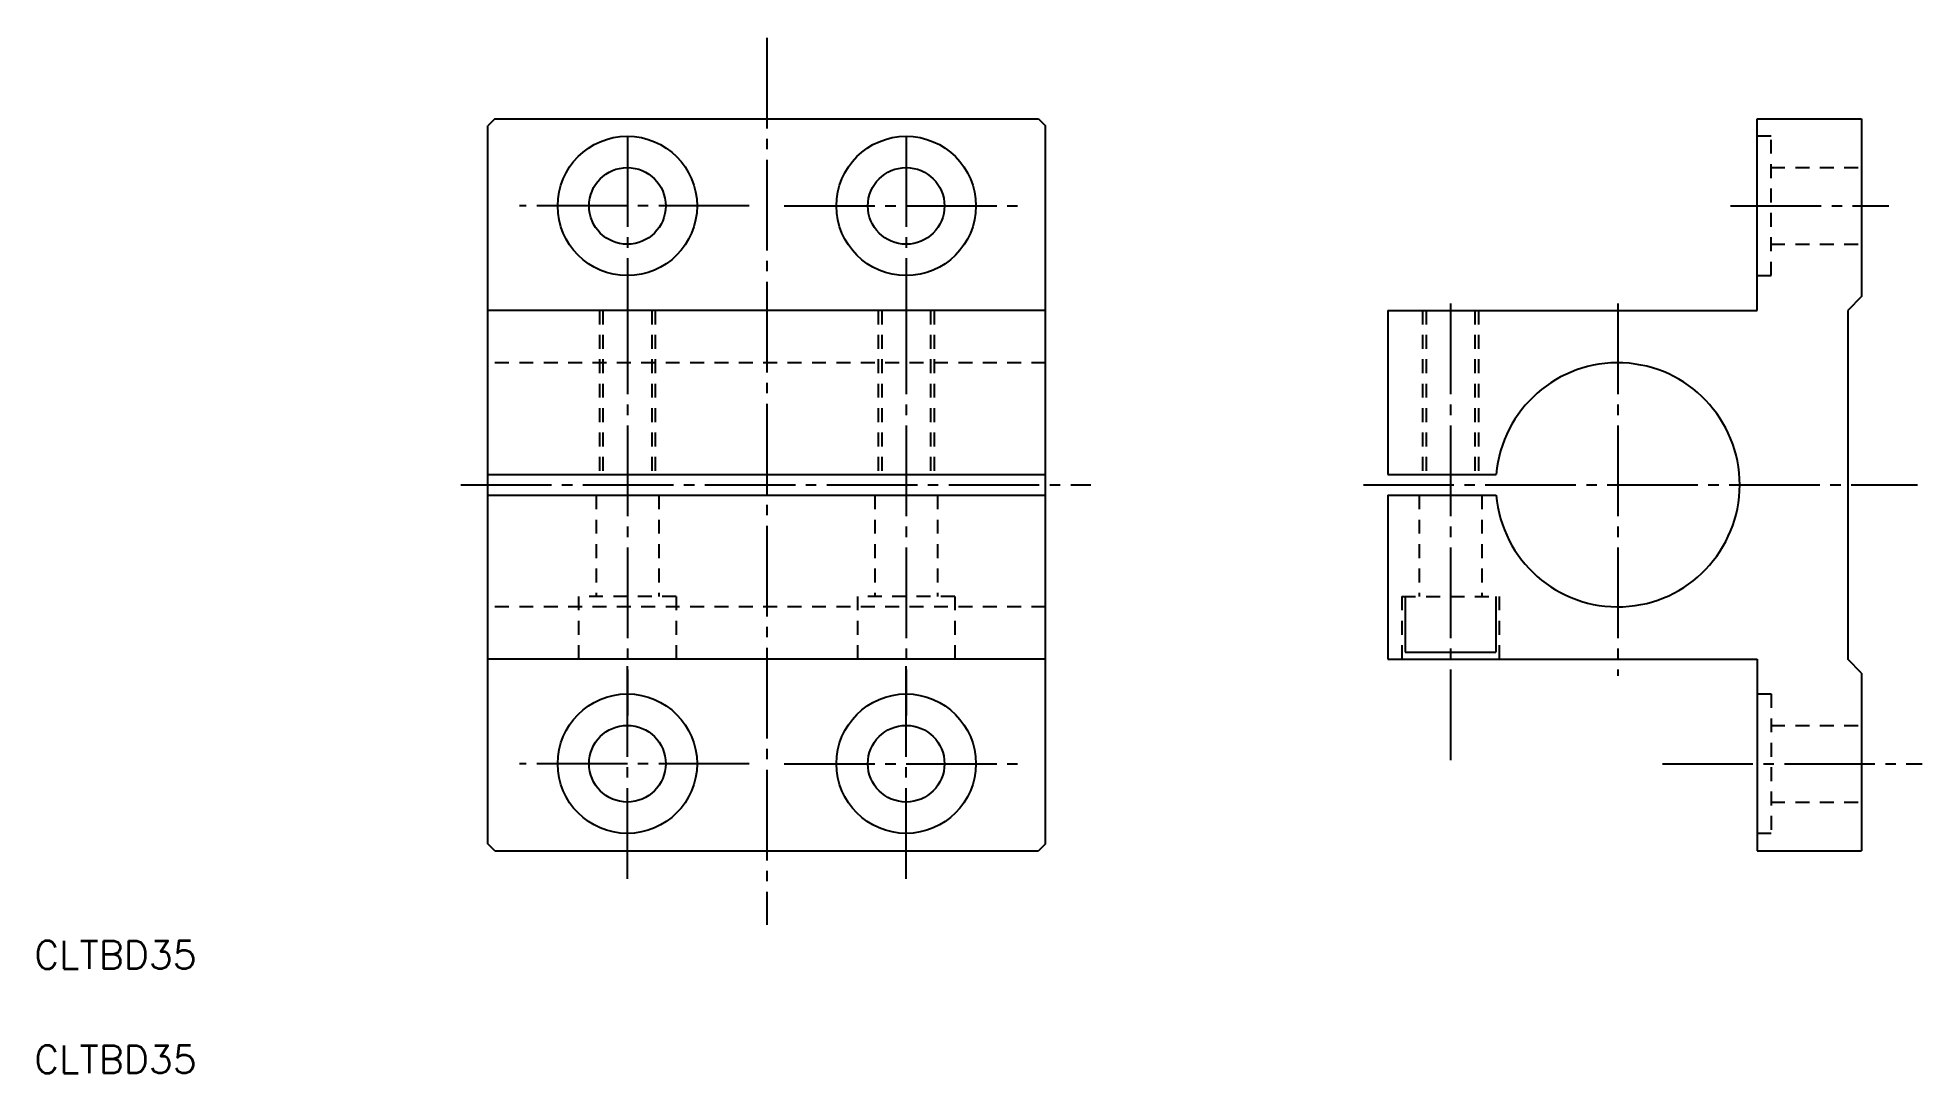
# Model space of a CAD drawing. Extents: x 2790 to 3060, y 146 to 295.
import ezdxf

# ---------------------------------------------------------------- set-up
doc = ezdxf.new("R2010")
doc.units = 0
doc.linetypes.add('CENTER', pattern=[17.5, 13, -1.5, 1.5, -1.5])
doc.linetypes.add('DASHED', pattern=[3.5, 2, -1.5])
doc.layers.get('0').update_dxf_attribs({"linetype": 'CONTINUOUS'})
doc.layers.add('CENTER', color=1, linetype='CENTER')
doc.styles.get("Standard").update_dxf_attribs({"font": 'txt.shx'})

msp = doc.modelspace()

# ---------------------------------------------------------------- linework, layer by layer
at = {"color": 7, "linetype": 'CONTINUOUS'}
for p, q in [((2855.14, 283.19), (2854.14, 282.19)), ((2854.14, 179.19), (2854.14, 282.19)), ((2855.14, 283.19), (2933.14, 283.19)), ((2933.14, 283.19), (2934.14, 282.19)), ((2934.14, 179.19), (2934.14, 282.19)), ((3036.24, 255.69), (3036.24, 283.19)), ((3036.24, 283.19), (3051.24, 283.19)), ((3051.24, 283.19), (3051.24, 257.69)), ((3051.24, 257.69), (3049.24, 255.69)), ((2934.14, 255.69), (2854.14, 255.69)), ((2983.24, 255.69), (2983.24, 232.19)), ((2983.24, 255.69), (3036.24, 255.69)), ((3049.24, 255.69), (3049.24, 205.69)), ((2854.14, 232.19), (2934.14, 232.19)), ((2983.24, 232.19), (2998.81, 232.19)), ((2854.14, 229.19), (2934.14, 229.19)), ((2983.24, 229.19), (2983.24, 205.69)), ((2983.24, 229.19), (2998.81, 229.19)), ((2934.14, 205.69), (2854.14, 205.69)), ((2983.24, 205.69), (3036.24, 205.69)), ((3036.24, 205.69), (3036.24, 178.19)), ((3051.24, 203.69), (3049.24, 205.69)), ((3051.24, 203.69), (3051.24, 178.19)), ((2855.14, 178.19), (2854.14, 179.19)), ((2934.14, 179.19), (2933.14, 178.19)), ((2855.14, 178.19), (2933.14, 178.19)), ((3036.24, 178.19), (3051.24, 178.19))]:
    msp.add_line(p, q, dxfattribs=at)
at = {"color": 3, "linetype": 'DASHED'}
for p, q in [((3038.24, 280.69), (3036.24, 280.69)), ((3038.24, 260.69), (3038.24, 280.69)), ((3038.24, 276.19), (3051.24, 276.19)), ((3038.24, 265.19), (3051.24, 265.19)), ((3036.24, 260.69), (3038.24, 260.69)), ((2870.14, 255.69), (2870.14, 232.19)), ((2870.64, 255.69), (2870.64, 232.19)), ((2877.64, 255.69), (2877.64, 232.19)), ((2878.14, 255.69), (2878.14, 232.19)), ((2910.14, 255.69), (2910.14, 232.19)), ((2910.64, 255.69), (2910.64, 232.19)), ((2917.64, 255.69), (2917.64, 232.19)), ((2918.14, 255.69), (2918.14, 232.19)), ((2988.24, 255.69), (2988.24, 232.19)), ((2988.74, 255.69), (2988.74, 232.19)), ((2995.74, 255.69), (2995.74, 232.19)), ((2996.24, 255.69), (2996.24, 232.19)), ((2934.14, 248.19), (2854.14, 248.19)), ((2869.64, 229.19), (2869.64, 214.69)), ((2878.64, 229.19), (2878.64, 214.69)), ((2909.64, 229.19), (2909.64, 214.69)), ((2918.64, 229.19), (2918.64, 214.69)), ((2987.74, 229.19), (2987.74, 214.69)), ((2996.74, 229.19), (2996.74, 214.69)), ((2881.14, 214.69), (2867.14, 214.69)), ((2867.14, 214.69), (2867.14, 205.69)), ((2881.14, 214.69), (2881.14, 205.69)), ((2921.14, 214.69), (2907.14, 214.69)), ((2907.14, 214.69), (2907.14, 205.69)), ((2921.14, 214.69), (2921.14, 205.69)), ((2985.24, 214.69), (2999.24, 214.69)), ((2985.24, 214.69), (2985.24, 205.69)), ((2999.24, 214.69), (2999.24, 205.69)), ((2934.14, 213.19), (2854.14, 213.19)), ((3036.24, 200.69), (3038.24, 200.69)), ((3038.24, 200.69), (3038.24, 180.69)), ((3038.24, 196.19), (3051.24, 196.19)), ((3038.24, 185.19), (3051.24, 185.19)), ((3038.24, 180.69), (3036.24, 180.69))]:
    msp.add_line(p, q, dxfattribs=at)
at = {"color": 3, "linetype": 'CONTINUOUS'}
for p, q in [((2985.74, 214.69), (2985.74, 206.69)), ((2998.74, 214.69), (2998.74, 206.69)), ((2985.74, 206.69), (2998.74, 206.69))]:
    msp.add_line(p, q, dxfattribs=at)
at = {"color": 7, "linetype": 'CONTINUOUS'}
for centre, radius in [((2874.14, 270.69), 10), ((2914.14, 270.69), 10), ((2874.14, 270.69), 5.5), ((2914.14, 270.69), 5.5), ((2874.14, 190.69), 10), ((2914.14, 190.69), 10), ((2874.14, 190.69), 5.5), ((2914.14, 190.69), 5.5)]:
    msp.add_circle(centre, radius, dxfattribs=at)
msp.add_arc((3016.24, 230.69), 17.5, 184.9171, 175.0829, dxfattribs=at)
at = {"layer": 'CENTER', "color": 1, "linetype": 'CENTER'}
for p, q in [((2894.14, 294.82), (2894.14, 167.59)), ((2874.14, 280.69), (2874.14, 256.69)), ((2914.14, 280.69), (2914.14, 256.69)), ((2891.64, 270.69), (2858.64, 270.69)), ((2896.64, 270.69), (2931.64, 270.69)), ((3032.44, 270.69), (3055.14, 270.69)), ((2874.14, 256.69), (2874.14, 197.59)), ((2914.14, 256.69), (2914.14, 197.59)), ((2992.24, 256.69), (2992.24, 190.63)), ((3016.24, 256.69), (3016.24, 203.29)), ((2850.25, 230.69), (2940.63, 230.69)), ((2979.74, 230.69), (3059.24, 230.69)), ((2874.14, 174.19), (2874.14, 204.69)), ((2914.14, 174.19), (2914.14, 204.69)), ((2891.64, 190.69), (2858.64, 190.69)), ((2896.64, 190.69), (2931.64, 190.69)), ((3022.65, 190.69), (3059.94, 190.69))]:
    msp.add_line(p, q, dxfattribs=at)

# ---------------------------------------------------------------- texts
at = {"color": 7, "linetype": 'CONTINUOUS'}
for p in [(2789.02, 161.28), (2789.02, 146.28)]:
    msp.add_text('CLTBD35', height=4, dxfattribs=at).set_placement(p)

doc.saveas('drawing.dxf')
